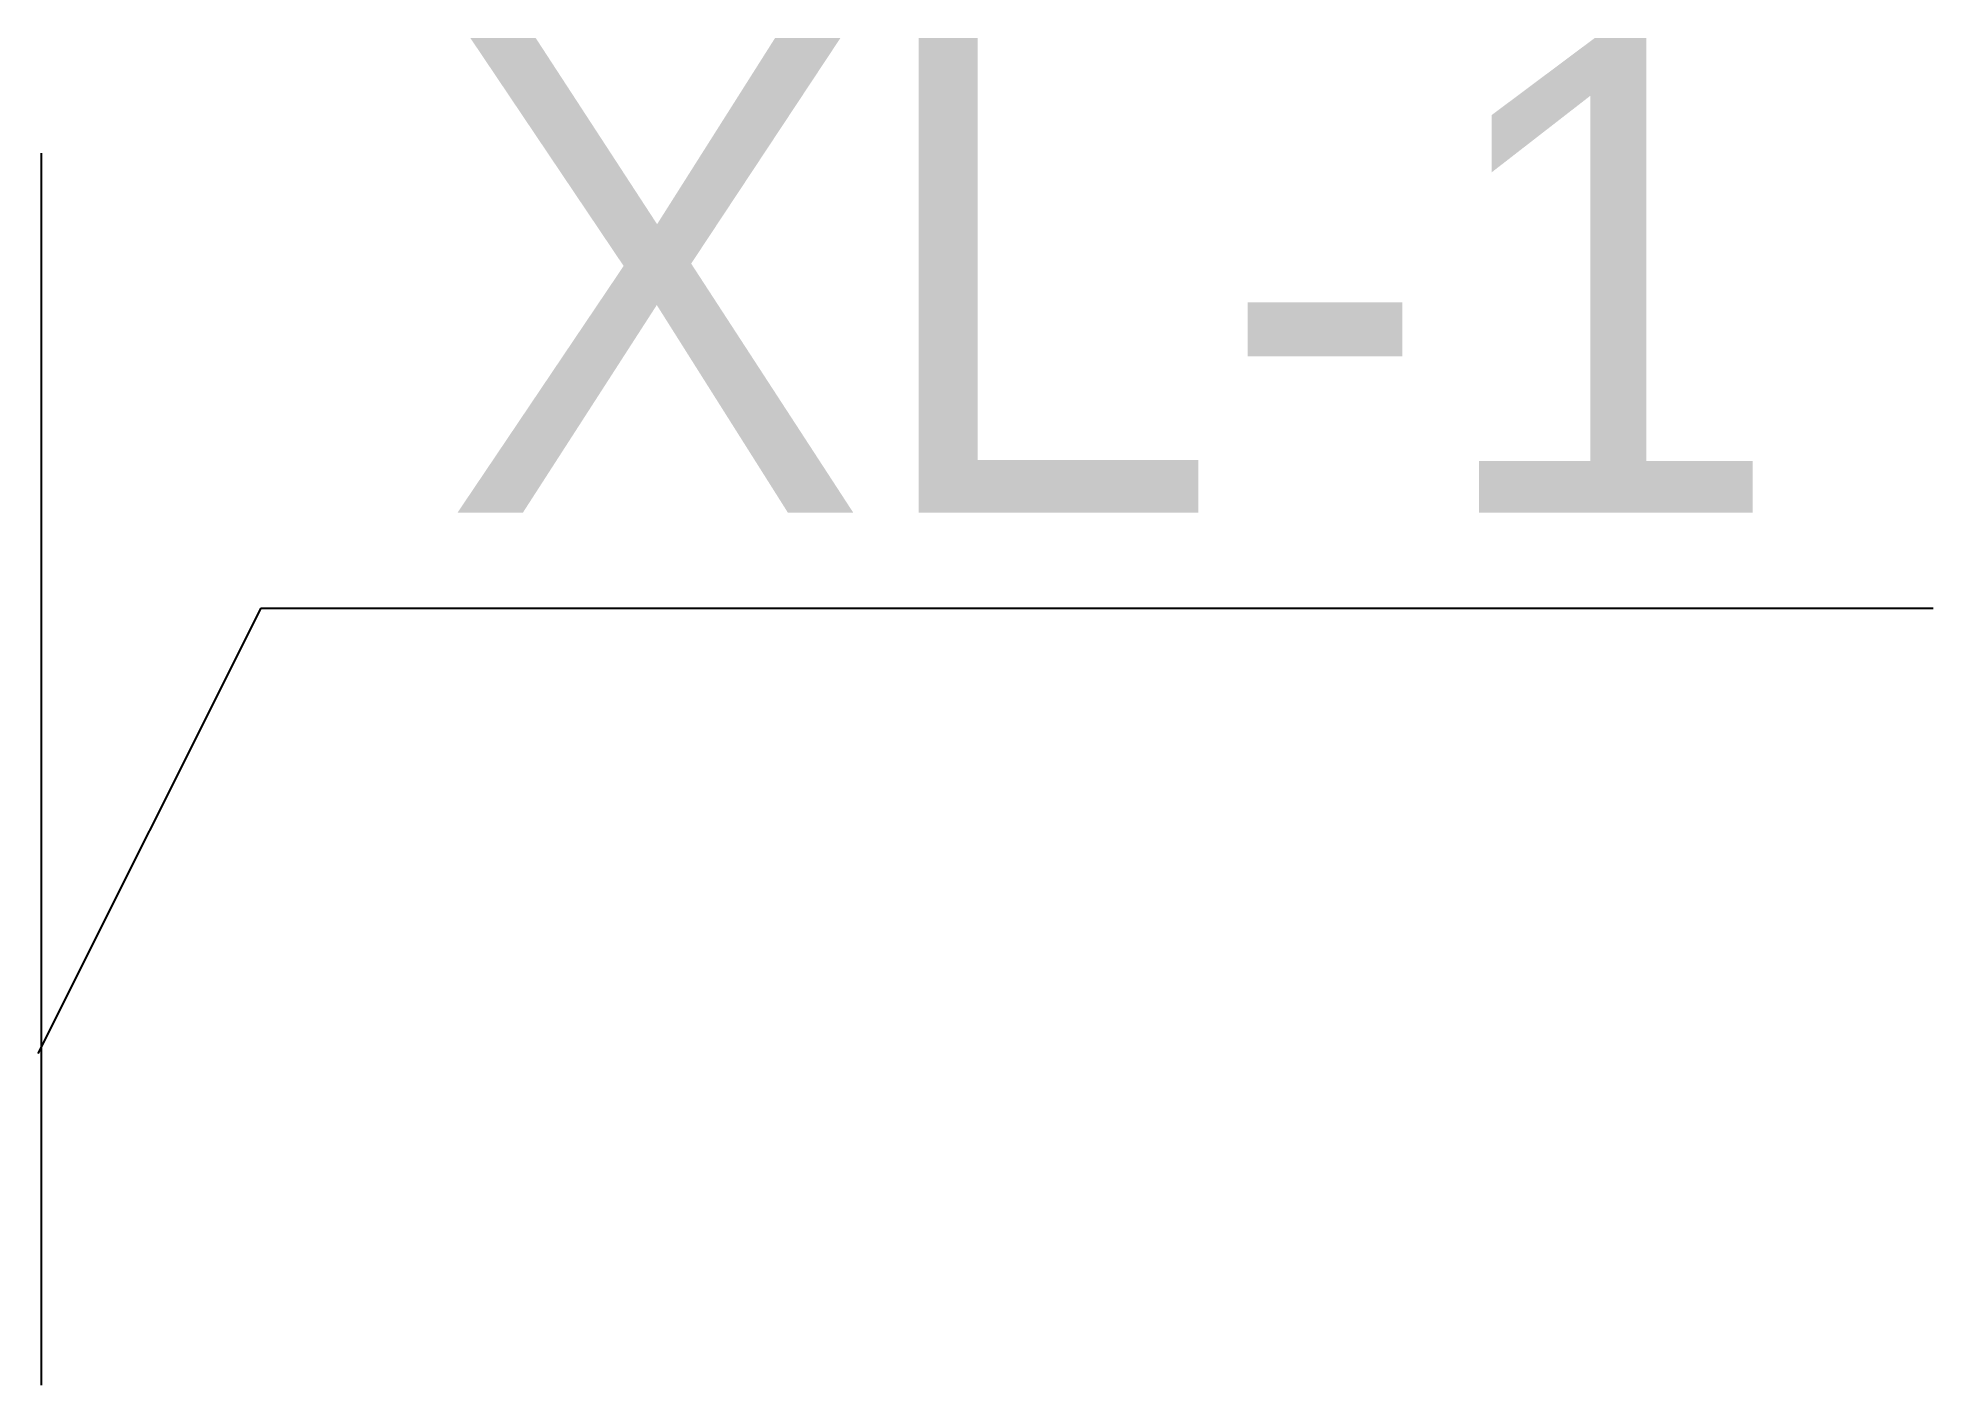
# Model space of a CAD drawing. Header units: metres. Extents: x -39899 to -38763, y -116357 to -115550.
import ezdxf

# ---------------------------------------------------------------- set-up
doc = ezdxf.new("R2010")
doc.units = ezdxf.units.M
for name, color, linetype in [('DET1', 1, 'Continuous'), ('G', 3, 'Continuous'), ('R', 3, 'Continuous')]:
    doc.layers.add(name, color=color, linetype=linetype)

msp = doc.modelspace()

# ---------------------------------------------------------------- linework, layer by layer
at = {"layer": 'DET1'}
for q in [(-39899.36, -116158.25), (-38763.14, -115891.29)]:
    msp.add_line((-39765.8, -115891.29), q, dxfattribs=at)
at = {"layer": 'G'}
msp.add_line((-39897.12, -116357), (-39897.12, -115618.66), dxfattribs=at)

# ---------------------------------------------------------------- texts
at = {"layer": 'R'}
msp.add_text('XL-1', height=284.46, dxfattribs=at).set_placement((-39656.3, -115834.08))

doc.saveas('drawing.dxf')
